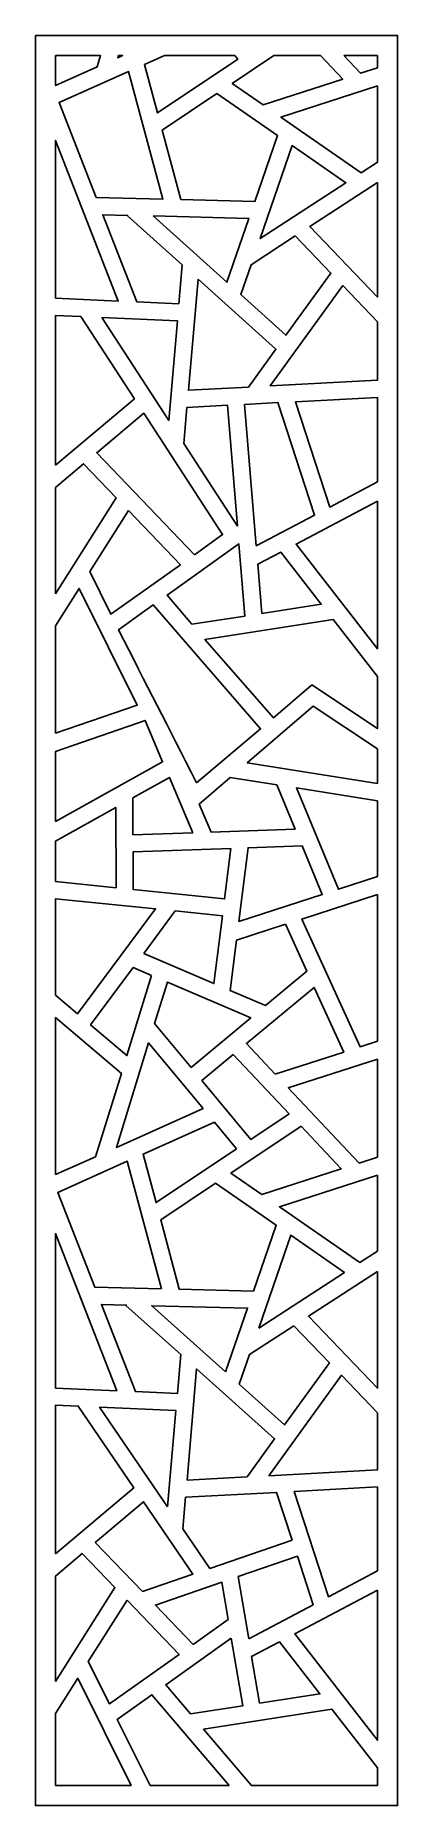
# Model space of a CAD drawing. Header units: centimetres. Extents: x -3 to 3.5, y -16.1 to 15.7.
import ezdxf

# ---------------------------------------------------------------- set-up
doc = ezdxf.new("R2010")
doc.units = ezdxf.units.CM
doc.header["$MEASUREMENT"] = 0
doc.layers.add('layer 1', color=7, linetype='Continuous')

msp = doc.modelspace()

# ---------------------------------------------------------------- linework, layer by layer
at = {"layer": 'layer 1', "color": 242}
for points, knots in [([(-3.0063, 15.71642), (-3.0063, 15.71642), (3.5021, 15.71642), (3.5021, 15.71642), (3.5021, 15.71642), (3.5021, 15.71642), (3.5021, -16.10244), (3.5021, -16.10244), (3.5021, -16.10244), (3.5021, -16.10244), (-3.0063, -16.10244), (-3.0063, -16.10244), (-3.0063, -16.10244), (-3.0063, -16.10244), (-3.0063, 15.71642), (-3.0063, 15.71642)], [0, 0, 0, 0, 0.2, 0.2, 0.2, 0.2, 0.4, 0.4, 0.4, 0.4, 0.6, 0.6, 0.6, 0.6, 1, 1, 1, 1]), ([(-2.64472, 15.35484), (-2.64472, 15.35484), (-1.8355, 15.35484), (-1.8355, 15.35484), (-1.8355, 15.35484), (-1.8355, 15.35484), (-1.89914, 15.14876), (-1.89914, 15.14876), (-1.89914, 15.14876), (-1.89914, 15.14876), (-2.64472, 14.81516), (-2.64472, 14.81516), (-2.64472, 14.81516), (-2.64472, 14.81516), (-2.64472, 15.35484), (-2.64472, 15.35484)], [0, 0, 0, 0, 0.2, 0.2, 0.2, 0.2, 0.4, 0.4, 0.4, 0.4, 0.6, 0.6, 0.6, 0.6, 1, 1, 1, 1]), ([(-1.51464, 15.35484), (-1.51464, 15.35484), (-1.43857, 15.35484), (-1.43857, 15.35484), (-1.43857, 15.35484), (-1.43857, 15.35484), (-1.52683, 15.31535), (-1.52683, 15.31535), (-1.52683, 15.31535), (-1.52683, 15.31535), (-1.51464, 15.35484), (-1.51464, 15.35484)], [0, 0, 0, 0, 0.25, 0.25, 0.25, 0.25, 0.5, 0.5, 0.5, 0.5, 1, 1, 1, 1]), ([(-0.68789, 15.35484), (-0.68789, 15.35484), (0.57613, 15.35484), (0.57613, 15.35484), (0.57613, 15.35484), (0.57613, 15.35484), (0.63084, 15.28884), (0.63084, 15.28884), (0.63084, 15.28884), (0.63084, 15.28884), (-0.81412, 14.32323), (-0.81412, 14.32323), (-0.81412, 14.32323), (-0.81412, 14.32323), (-1.0477, 15.19385), (-1.0477, 15.19385), (-1.0477, 15.19385), (-1.0477, 15.19385), (-0.68789, 15.35484), (-0.68789, 15.35484)], [0, 0, 0, 0, 0.16666667, 0.16666667, 0.16666667, 0.16666667, 0.33333333, 0.33333333, 0.33333333, 0.33333333, 0.5, 0.5, 0.5, 0.5, 0.66666667, 0.66666667, 0.66666667, 0.66666667, 1, 1, 1, 1]), ([(1.28101, 15.35484), (1.28101, 15.35484), (2.11417, 15.35484), (2.11417, 15.35484), (2.11417, 15.35484), (2.11417, 15.35484), (2.51539, 14.9305), (2.51539, 14.9305), (2.51539, 14.9305), (2.51539, 14.9305), (1.08705, 14.46831), (1.08705, 14.46831), (1.08705, 14.46831), (1.08705, 14.46831), (0.53061, 14.85337), (0.53061, 14.85337), (0.53061, 14.85337), (0.53061, 14.85337), (1.28101, 15.35484), (1.28101, 15.35484)], [0, 0, 0, 0, 0.16666667, 0.16666667, 0.16666667, 0.16666667, 0.33333333, 0.33333333, 0.33333333, 0.33333333, 0.5, 0.5, 0.5, 0.5, 0.66666667, 0.66666667, 0.66666667, 0.66666667, 1, 1, 1, 1]), ([(2.5359, 15.35484), (2.5359, 15.35484), (3.14052, 15.35484), (3.14052, 15.35484), (3.14052, 15.35484), (3.14052, 15.35484), (3.14052, 15.13277), (3.14052, 15.13277), (3.14052, 15.13277), (3.14052, 15.13277), (2.83832, 15.03499), (2.83832, 15.03499), (2.83832, 15.03499), (2.83832, 15.03499), (2.5359, 15.35484), (2.5359, 15.35484)], [0, 0, 0, 0, 0.2, 0.2, 0.2, 0.2, 0.4, 0.4, 0.4, 0.4, 0.6, 0.6, 0.6, 0.6, 1, 1, 1, 1]), ([(-1.91574, 12.80214), (-1.91574, 12.80214), (-0.71519, 12.77264), (-0.71519, 12.77264), (-0.71519, 12.77264), (-0.71519, 12.77264), (-1.33081, 15.06718), (-1.33081, 15.06718), (-1.33081, 15.06718), (-1.33081, 15.06718), (-2.58065, 14.50796), (-2.58065, 14.50796), (-2.58065, 14.50796), (-2.58065, 14.50796), (-1.91574, 12.80214), (-1.91574, 12.80214)], [0, 0, 0, 0, 0.2, 0.2, 0.2, 0.2, 0.4, 0.4, 0.4, 0.4, 0.6, 0.6, 0.6, 0.6, 1, 1, 1, 1]), ([(-0.396, 12.7648), (-0.396, 12.7648), (0.93687, 12.73205), (0.93687, 12.73205), (0.93687, 12.73205), (0.93687, 12.73205), (1.34577, 13.91647), (1.34577, 13.91647), (1.34577, 13.91647), (1.34577, 13.91647), (0.25655, 14.67023), (0.25655, 14.67023), (0.25655, 14.67023), (0.25655, 14.67023), (-0.73028, 14.01077), (-0.73028, 14.01077), (-0.73028, 14.01077), (-0.73028, 14.01077), (-0.396, 12.7648), (-0.396, 12.7648)], [0, 0, 0, 0, 0.16666667, 0.16666667, 0.16666667, 0.16666667, 0.33333333, 0.33333333, 0.33333333, 0.33333333, 0.5, 0.5, 0.5, 0.5, 0.66666667, 0.66666667, 0.66666667, 0.66666667, 1, 1, 1, 1]), ([(3.14052, 14.81042), (3.14052, 14.81042), (3.14052, 13.43703), (3.14052, 13.43703), (3.14052, 13.43703), (3.14052, 13.43703), (2.85011, 13.24825), (2.85011, 13.24825), (2.85011, 13.24825), (2.85011, 13.24825), (1.40445, 14.24867), (1.40445, 14.24867), (1.40445, 14.24867), (1.40445, 14.24867), (3.14052, 14.81042), (3.14052, 14.81042)], [0, 0, 0, 0, 0.2, 0.2, 0.2, 0.2, 0.4, 0.4, 0.4, 0.4, 0.6, 0.6, 0.6, 0.6, 1, 1, 1, 1]), ([(-2.64472, 10.99131), (-2.64472, 10.99131), (-2.64472, 13.82893), (-2.64472, 13.82893), (-2.64472, 13.82893), (-2.64472, 13.82893), (-1.51894, 10.94077), (-1.51894, 10.94077), (-1.51894, 10.94077), (-1.51894, 10.94077), (-2.64472, 10.99131), (-2.64472, 10.99131)], [0, 0, 0, 0, 0.25, 0.25, 0.25, 0.25, 0.5, 0.5, 0.5, 0.5, 1, 1, 1, 1]), ([(1.60728, 13.73551), (1.60728, 13.73551), (1.03076, 12.06558), (1.03076, 12.06558), (1.03076, 12.06558), (1.03076, 12.06558), (2.57233, 13.06768), (2.57233, 13.06768), (2.57233, 13.06768), (2.57233, 13.06768), (1.60728, 13.73551), (1.60728, 13.73551)], [0, 0, 0, 0, 0.25, 0.25, 0.25, 0.25, 0.5, 0.5, 0.5, 0.5, 1, 1, 1, 1]), ([(3.14052, 13.07178), (3.14052, 13.07178), (3.14052, 11.0133), (3.14052, 11.0133), (3.14052, 11.0133), (3.14052, 11.0133), (1.92413, 12.28106), (1.92413, 12.28106), (1.92413, 12.28106), (1.92413, 12.28106), (3.14052, 13.07178), (3.14052, 13.07178)], [0, 0, 0, 0, 0.25, 0.25, 0.25, 0.25, 0.5, 0.5, 0.5, 0.5, 1, 1, 1, 1]), ([(-1.18433, 10.92575), (-1.18433, 10.92575), (-0.42945, 10.89186), (-0.42945, 10.89186), (-0.42945, 10.89186), (-0.42945, 10.89186), (-0.36911, 11.59044), (-0.36911, 11.59044), (-0.36911, 11.59044), (-0.36911, 11.59044), (-1.35412, 12.47529), (-1.35412, 12.47529), (-1.35412, 12.47529), (-1.35412, 12.47529), (-1.34804, 12.48158), (-1.34804, 12.48158), (-1.34804, 12.48158), (-1.34804, 12.48158), (-1.79506, 12.49256), (-1.79506, 12.49256), (-1.79506, 12.49256), (-1.79506, 12.49256), (-1.18433, 10.92575), (-1.18433, 10.92575)], [0, 0, 0, 0, 0.14285714, 0.14285714, 0.14285714, 0.14285714, 0.28571429, 0.28571429, 0.28571429, 0.28571429, 0.42857143, 0.42857143, 0.42857143, 0.42857143, 0.57142857, 0.57142857, 0.57142857, 0.57142857, 0.71428571, 0.71428571, 0.71428571, 0.71428571, 1, 1, 1, 1]), ([(-0.88996, 12.47032), (-0.88996, 12.47032), (0.43545, 11.27967), (0.43545, 11.27967), (0.43545, 11.27967), (0.43545, 11.27967), (0.8319, 12.42801), (0.8319, 12.42801), (0.8319, 12.42801), (0.8319, 12.42801), (-0.88996, 12.47032), (-0.88996, 12.47032)], [0, 0, 0, 0, 0.25, 0.25, 0.25, 0.25, 0.5, 0.5, 0.5, 0.5, 1, 1, 1, 1]), ([(1.66267, 12.1111), (1.66267, 12.1111), (0.86817, 11.59463), (0.86817, 11.59463), (0.86817, 11.59463), (0.86817, 11.59463), (0.68274, 11.05752), (0.68274, 11.05752), (0.68274, 11.05752), (0.68274, 11.05752), (1.49561, 10.3273), (1.49561, 10.3273), (1.49561, 10.3273), (1.49561, 10.3273), (2.30286, 11.44386), (2.30286, 11.44386), (2.30286, 11.44386), (2.30286, 11.44386), (1.66267, 12.1111), (1.66267, 12.1111)], [0, 0, 0, 0, 0.16666667, 0.16666667, 0.16666667, 0.16666667, 0.33333333, 0.33333333, 0.33333333, 0.33333333, 0.5, 0.5, 0.5, 0.5, 0.66666667, 0.66666667, 0.66666667, 0.66666667, 1, 1, 1, 1]), ([(-0.08388, 11.33421), (-0.08388, 11.33421), (-0.2564, 9.33694), (-0.2564, 9.33694), (-0.2564, 9.33694), (-0.2564, 9.33694), (0.82095, 9.39413), (0.82095, 9.39413), (0.82095, 9.39413), (0.82095, 9.39413), (1.31503, 10.07753), (1.31503, 10.07753), (1.31503, 10.07753), (1.31503, 10.07753), (-0.08388, 11.33421), (-0.08388, 11.33421)], [0, 0, 0, 0, 0.2, 0.2, 0.2, 0.2, 0.4, 0.4, 0.4, 0.4, 0.6, 0.6, 0.6, 0.6, 1, 1, 1, 1]), ([(3.14052, 10.57083), (3.14052, 10.57083), (3.14052, 9.51725), (3.14052, 9.51725), (3.14052, 9.51725), (3.14052, 9.51725), (1.21384, 9.41498), (1.21384, 9.41498), (1.21384, 9.41498), (1.21384, 9.41498), (2.51833, 11.2193), (2.51833, 11.2193), (2.51833, 11.2193), (2.51833, 11.2193), (3.14052, 10.57083), (3.14052, 10.57083)], [0, 0, 0, 0, 0.2, 0.2, 0.2, 0.2, 0.4, 0.4, 0.4, 0.4, 0.6, 0.6, 0.6, 0.6, 1, 1, 1, 1]), ([(-2.64472, 7.99037), (-2.64472, 7.99037), (-2.64472, 10.68473), (-2.64472, 10.68473), (-2.64472, 10.68473), (-2.64472, 10.68473), (-2.19029, 10.66433), (-2.19029, 10.66433), (-2.19029, 10.66433), (-2.19029, 10.66433), (-1.22801, 9.1842), (-1.22801, 9.1842), (-1.22801, 9.1842), (-1.22801, 9.1842), (-2.64472, 7.99037), (-2.64472, 7.99037)], [0, 0, 0, 0, 0.2, 0.2, 0.2, 0.2, 0.4, 0.4, 0.4, 0.4, 0.6, 0.6, 0.6, 0.6, 1, 1, 1, 1]), ([(-1.81362, 10.64743), (-1.81362, 10.64743), (-0.61042, 8.79673), (-0.61042, 8.79673), (-0.61042, 8.79673), (-0.61042, 8.79673), (-0.45583, 10.58648), (-0.45583, 10.58648), (-0.45583, 10.58648), (-0.45583, 10.58648), (-1.81362, 10.64743), (-1.81362, 10.64743)], [0, 0, 0, 0, 0.25, 0.25, 0.25, 0.25, 0.5, 0.5, 0.5, 0.5, 1, 1, 1, 1]), ([(-0.14787, 6.38238), (-0.14787, 6.38238), (0.35863, 6.74372), (0.35863, 6.74372), (0.35863, 6.74372), (0.35863, 6.74372), (-1.05979, 8.92546), (-1.05979, 8.92546), (-1.05979, 8.92546), (-1.05979, 8.92546), (-1.90474, 8.21344), (-1.90474, 8.21344), (-1.90474, 8.21344), (-1.90474, 8.21344), (-0.14787, 6.38238), (-0.14787, 6.38238)], [0, 0, 0, 0, 0.2, 0.2, 0.2, 0.2, 0.4, 0.4, 0.4, 0.4, 0.6, 0.6, 0.6, 0.6, 1, 1, 1, 1]), ([(0.62601, 6.89491), (0.62601, 6.89491), (0.44734, 9.06736), (0.44734, 9.06736), (0.44734, 9.06736), (0.44734, 9.06736), (-0.28303, 9.02859), (-0.28303, 9.02859), (-0.28303, 9.02859), (-0.28303, 9.02859), (-0.33911, 8.37941), (-0.33911, 8.37941), (-0.33911, 8.37941), (-0.33911, 8.37941), (0.62601, 6.89491), (0.62601, 6.89491)], [0, 0, 0, 0, 0.2, 0.2, 0.2, 0.2, 0.4, 0.4, 0.4, 0.4, 0.6, 0.6, 0.6, 0.6, 1, 1, 1, 1]), ([(0.75359, 9.08361), (0.75359, 9.08361), (0.96262, 6.54205), (0.96262, 6.54205), (0.96262, 6.54205), (0.96262, 6.54205), (2.00989, 7.09365), (2.00989, 7.09365), (2.00989, 7.09365), (2.00989, 7.09365), (1.35197, 9.11538), (1.35197, 9.11538), (1.35197, 9.11538), (1.35197, 9.11538), (0.75359, 9.08361), (0.75359, 9.08361)], [0, 0, 0, 0, 0.2, 0.2, 0.2, 0.2, 0.4, 0.4, 0.4, 0.4, 0.6, 0.6, 0.6, 0.6, 1, 1, 1, 1]), ([(3.14052, 9.21032), (3.14052, 9.21032), (3.14052, 7.68914), (3.14052, 7.68914), (3.14052, 7.68914), (3.14052, 7.68914), (2.28474, 7.23841), (2.28474, 7.23841), (2.28474, 7.23841), (2.28474, 7.23841), (1.66846, 9.13218), (1.66846, 9.13218), (1.66846, 9.13218), (1.66846, 9.13218), (3.14052, 9.21032), (3.14052, 9.21032)], [0, 0, 0, 0, 0.2, 0.2, 0.2, 0.2, 0.4, 0.4, 0.4, 0.4, 0.6, 0.6, 0.6, 0.6, 1, 1, 1, 1]), ([(-2.64472, 5.67595), (-2.64472, 5.67595), (-2.64472, 7.58987), (-2.64472, 7.58987), (-2.64472, 7.58987), (-2.64472, 7.58987), (-2.13948, 8.01563), (-2.13948, 8.01563), (-2.13948, 8.01563), (-2.13948, 8.01563), (-1.55288, 7.40426), (-1.55288, 7.40426), (-1.55288, 7.40426), (-1.55288, 7.40426), (-2.64472, 5.67595), (-2.64472, 5.67595)], [0, 0, 0, 0, 0.2, 0.2, 0.2, 0.2, 0.4, 0.4, 0.4, 0.4, 0.6, 0.6, 0.6, 0.6, 1, 1, 1, 1]), ([(3.14052, 7.34308), (3.14052, 7.34308), (3.14052, 4.69262), (3.14052, 4.69262), (3.14052, 4.69262), (3.14052, 4.69262), (1.67815, 6.57286), (1.67815, 6.57286), (1.67815, 6.57286), (1.67815, 6.57286), (3.14052, 7.34308), (3.14052, 7.34308)], [0, 0, 0, 0, 0.25, 0.25, 0.25, 0.25, 0.5, 0.5, 0.5, 0.5, 1, 1, 1, 1]), ([(-1.3346, 7.17676), (-1.3346, 7.17676), (-2.03061, 6.07758), (-2.03061, 6.07758), (-2.03061, 6.07758), (-2.03061, 6.07758), (-1.64855, 5.3118), (-1.64855, 5.3118), (-1.64855, 5.3118), (-1.64855, 5.3118), (-0.3999, 6.20258), (-0.3999, 6.20258), (-0.3999, 6.20258), (-0.3999, 6.20258), (-1.3346, 7.17676), (-1.3346, 7.17676)], [0, 0, 0, 0, 0.2, 0.2, 0.2, 0.2, 0.4, 0.4, 0.4, 0.4, 0.6, 0.6, 0.6, 0.6, 1, 1, 1, 1]), ([(0.75888, 5.27942), (0.75888, 5.27942), (0.65215, 6.57716), (0.65215, 6.57716), (0.65215, 6.57716), (0.65215, 6.57716), (-0.63877, 5.65624), (-0.63877, 5.65624), (-0.63877, 5.65624), (-0.63877, 5.65624), (-0.19307, 5.13188), (-0.19307, 5.13188), (-0.19307, 5.13188), (-0.19307, 5.13188), (0.75888, 5.27942), (0.75888, 5.27942)], [0, 0, 0, 0, 0.2, 0.2, 0.2, 0.2, 0.4, 0.4, 0.4, 0.4, 0.6, 0.6, 0.6, 0.6, 1, 1, 1, 1]), ([(0.9899, 6.21036), (0.9899, 6.21036), (1.0626, 5.32649), (1.0626, 5.32649), (1.0626, 5.32649), (1.0626, 5.32649), (2.1308, 5.49204), (2.1308, 5.49204), (2.1308, 5.49204), (2.1308, 5.49204), (1.40293, 6.4279), (1.40293, 6.4279), (1.40293, 6.4279), (1.40293, 6.4279), (0.9899, 6.21036), (0.9899, 6.21036)], [0, 0, 0, 0, 0.2, 0.2, 0.2, 0.2, 0.4, 0.4, 0.4, 0.4, 0.6, 0.6, 0.6, 0.6, 1, 1, 1, 1]), ([(-2.64472, 3.1718), (-2.64472, 3.1718), (-2.64472, 5.1033), (-2.64472, 5.1033), (-2.64472, 5.1033), (-2.64472, 5.1033), (-2.22209, 5.77519), (-2.22209, 5.77519), (-2.22209, 5.77519), (-2.22209, 5.77519), (-1.17676, 3.67997), (-1.17676, 3.67997), (-1.17676, 3.67997), (-1.17676, 3.67997), (-2.64472, 3.1718), (-2.64472, 3.1718)], [0, 0, 0, 0, 0.2, 0.2, 0.2, 0.2, 0.4, 0.4, 0.4, 0.4, 0.6, 0.6, 0.6, 0.6, 1, 1, 1, 1]), ([(-0.11303, 2.28023), (-0.11303, 2.28023), (1.04078, 3.25095), (1.04078, 3.25095), (1.04078, 3.25095), (1.04078, 3.25095), (-0.88828, 5.47824), (-0.88828, 5.47824), (-0.88828, 5.47824), (-0.88828, 5.47824), (-1.51023, 5.03455), (-1.51023, 5.03455), (-1.51023, 5.03455), (-1.00679, 4.02548), (-0.6333, 3.32797), (-0.11303, 2.28023)], [0, 0, 0, 0, 0.2, 0.2, 0.2, 0.2, 0.4, 0.4, 0.4, 0.4, 0.6, 0.6, 0.6, 0.6, 1, 1, 1, 1]), ([(3.14052, 4.19378), (3.14052, 4.19378), (3.14052, 3.25791), (3.14052, 3.25791), (3.14052, 3.25791), (3.14052, 3.25791), (1.96198, 4.04469), (1.96198, 4.04469), (1.96198, 4.04469), (1.96198, 4.04469), (1.95402, 4.03404), (1.95402, 4.03404), (1.95402, 4.03404), (1.95402, 4.03404), (1.95363, 4.03449), (1.95363, 4.03449), (1.95363, 4.03449), (1.95363, 4.03449), (1.27241, 3.44977), (1.27241, 3.44977), (1.27241, 3.44977), (1.27241, 3.44977), (0.0397, 4.85804), (0.0397, 4.85804), (0.0397, 4.85804), (0.0397, 4.85804), (2.34591, 5.21546), (2.34591, 5.21546), (2.34591, 5.21546), (2.34591, 5.21546), (3.14052, 4.19378), (3.14052, 4.19378)], [0, 0, 0, 0, 0.11111111, 0.11111111, 0.11111111, 0.11111111, 0.22222222, 0.22222222, 0.22222222, 0.22222222, 0.33333333, 0.33333333, 0.33333333, 0.33333333, 0.44444444, 0.44444444, 0.44444444, 0.44444444, 0.55555556, 0.55555556, 0.55555556, 0.55555556, 0.66666667, 0.66666667, 0.66666667, 0.66666667, 0.77777778, 0.77777778, 0.77777778, 0.77777778, 1, 1, 1, 1]), ([(3.14052, 2.88969), (3.14052, 2.88969), (3.14052, 2.26791), (3.14052, 2.26791), (3.14052, 2.26791), (3.14052, 2.26791), (0.80017, 2.64025), (0.80017, 2.64025), (0.80017, 2.64025), (0.80017, 2.64025), (1.98753, 3.65941), (1.98753, 3.65941), (1.98753, 3.65941), (1.98753, 3.65941), (3.14052, 2.88969), (3.14052, 2.88969)], [0, 0, 0, 0, 0.2, 0.2, 0.2, 0.2, 0.4, 0.4, 0.4, 0.4, 0.6, 0.6, 0.6, 0.6, 1, 1, 1, 1]), ([(-2.64472, 1.58496), (-2.64472, 1.58496), (-2.64472, 2.84771), (-2.64472, 2.84771), (-2.64472, 2.84771), (-2.64472, 2.84771), (-1.03648, 3.40444), (-1.03648, 3.40444), (-1.03648, 3.40444), (-1.03648, 3.40444), (-0.72041, 2.66167), (-0.72041, 2.66167), (-0.72041, 2.66167), (-0.72041, 2.66167), (-2.64472, 1.58496), (-2.64472, 1.58496)], [0, 0, 0, 0, 0.2, 0.2, 0.2, 0.2, 0.4, 0.4, 0.4, 0.4, 0.6, 0.6, 0.6, 0.6, 1, 1, 1, 1]), ([(-0.17734, 1.38544), (-0.17734, 1.38544), (-0.59965, 2.37789), (-0.59965, 2.37789), (-0.59965, 2.37789), (-0.59965, 2.37789), (-1.25618, 2.01054), (-1.25618, 2.01054), (-1.25618, 2.01054), (-1.25618, 2.01054), (-1.25346, 1.34788), (-1.25346, 1.34788), (-1.25346, 1.34788), (-1.25346, 1.34788), (-0.17734, 1.38544), (-0.17734, 1.38544)], [0, 0, 0, 0, 0.2, 0.2, 0.2, 0.2, 0.4, 0.4, 0.4, 0.4, 0.6, 0.6, 0.6, 0.6, 1, 1, 1, 1]), ([(1.32931, 2.24552), (1.32931, 2.24552), (0.49496, 2.37827), (0.49496, 2.37827), (0.49496, 2.37827), (0.49496, 2.37827), (-0.06281, 1.89952), (-0.06281, 1.89952), (-0.06281, 1.89952), (-0.06281, 1.89952), (0.15106, 1.39691), (0.15106, 1.39691), (0.15106, 1.39691), (0.15106, 1.39691), (1.66018, 1.44958), (1.66018, 1.44958), (1.66018, 1.44958), (1.66018, 1.44958), (1.32931, 2.24552), (1.32931, 2.24552)], [0, 0, 0, 0, 0.16666667, 0.16666667, 0.16666667, 0.16666667, 0.33333333, 0.33333333, 0.33333333, 0.33333333, 0.5, 0.5, 0.5, 0.5, 0.66666667, 0.66666667, 0.66666667, 0.66666667, 1, 1, 1, 1]), ([(3.14052, 1.95736), (3.14052, 1.95736), (3.14052, 0.59609), (3.14052, 0.59609), (3.14052, 0.59609), (3.14052, 0.59609), (2.44119, 0.36979), (2.44119, 0.36979), (2.44119, 0.36979), (2.44119, 0.36979), (1.68496, 2.18894), (1.68496, 2.18894), (1.68496, 2.18894), (1.68496, 2.18894), (3.14052, 1.95736), (3.14052, 1.95736)], [0, 0, 0, 0, 0.2, 0.2, 0.2, 0.2, 0.4, 0.4, 0.4, 0.4, 0.6, 0.6, 0.6, 0.6, 1, 1, 1, 1]), ([(-2.64472, 0.50655), (-2.64472, 0.50655), (-2.64472, 1.23362), (-2.64472, 1.23362), (-2.64472, 1.23362), (-2.64472, 1.23362), (-1.56193, 1.83947), (-1.56193, 1.83947), (-1.56193, 1.83947), (-1.56193, 1.83947), (-1.556, 0.39509), (-1.556, 0.39509), (-1.556, 0.39509), (-1.556, 0.39509), (-2.64472, 0.50655), (-2.64472, 0.50655)], [0, 0, 0, 0, 0.2, 0.2, 0.2, 0.2, 0.4, 0.4, 0.4, 0.4, 0.6, 0.6, 0.6, 0.6, 1, 1, 1, 1]), ([(0.50535, 1.10248), (0.50535, 1.10248), (-1.2522, 1.04112), (-1.2522, 1.04112), (-1.2522, 1.04112), (-1.2522, 1.04112), (-1.24941, 0.3637), (-1.24941, 0.3637), (-1.24941, 0.3637), (-1.24941, 0.3637), (0.39243, 0.1956), (0.39243, 0.1956), (0.39243, 0.1956), (0.39243, 0.1956), (0.50535, 1.10248), (0.50535, 1.10248)], [0, 0, 0, 0, 0.2, 0.2, 0.2, 0.2, 0.4, 0.4, 0.4, 0.4, 0.6, 0.6, 0.6, 0.6, 1, 1, 1, 1]), ([(1.78589, 1.14718), (1.78589, 1.14718), (0.81565, 1.11331), (0.81565, 1.11331), (0.81565, 1.11331), (0.81565, 1.11331), (0.65094, -0.20949), (0.65094, -0.20949), (0.65094, -0.20949), (0.65094, -0.20949), (2.14843, 0.27506), (2.14843, 0.27506), (2.14843, 0.27506), (2.14843, 0.27506), (1.78589, 1.14718), (1.78589, 1.14718)], [0, 0, 0, 0, 0.2, 0.2, 0.2, 0.2, 0.4, 0.4, 0.4, 0.4, 0.6, 0.6, 0.6, 0.6, 1, 1, 1, 1]), ([(-2.64472, -1.53609), (-2.64472, -1.53609), (-2.64472, 0.19837), (-2.64472, 0.19837), (-2.64472, 0.19837), (-2.64472, 0.19837), (-0.84787, 0.01441), (-0.84787, 0.01441), (-0.84787, 0.01441), (-0.84787, 0.01441), (-2.25063, -1.86986), (-2.25063, -1.86986), (-2.25063, -1.86986), (-2.25063, -1.86986), (-2.64472, -1.53609), (-2.64472, -1.53609)], [0, 0, 0, 0, 0.2, 0.2, 0.2, 0.2, 0.4, 0.4, 0.4, 0.4, 0.6, 0.6, 0.6, 0.6, 1, 1, 1, 1]), ([(3.14052, 0.27374), (3.14052, 0.27374), (3.14052, -2.3605), (3.14052, -2.3605), (3.14052, -2.3605), (3.14052, -2.3605), (2.82679, -2.46202), (2.82679, -2.46202), (2.82679, -2.46202), (2.82679, -2.46202), (1.7788, -0.16689), (1.7788, -0.16689), (1.7788, -0.16689), (1.7788, -0.16689), (3.14052, 0.27374), (3.14052, 0.27374)], [0, 0, 0, 0, 0.2, 0.2, 0.2, 0.2, 0.4, 0.4, 0.4, 0.4, 0.6, 0.6, 0.6, 0.6, 1, 1, 1, 1]), ([(-1.06058, -0.78486), (-1.06058, -0.78486), (0.20293, -1.32625), (0.20293, -1.32625), (0.20293, -1.32625), (0.20293, -1.32625), (0.35454, -0.1087), (0.35454, -0.1087), (0.35454, -0.1087), (0.35454, -0.1087), (-0.49264, -0.02196), (-0.49264, -0.02196), (-0.49264, -0.02196), (-0.49264, -0.02196), (-1.06058, -0.78486), (-1.06058, -0.78486)], [0, 0, 0, 0, 0.2, 0.2, 0.2, 0.2, 0.4, 0.4, 0.4, 0.4, 0.6, 0.6, 0.6, 0.6, 1, 1, 1, 1]), ([(1.48526, -0.26188), (1.48526, -0.26188), (0.60912, -0.54538), (0.60912, -0.54538), (0.60912, -0.54538), (0.60912, -0.54538), (0.49624, -1.45193), (0.49624, -1.45193), (0.49624, -1.45193), (0.49624, -1.45193), (1.12869, -1.72292), (1.12869, -1.72292), (1.12869, -1.72292), (1.12869, -1.72292), (1.87102, -1.1067), (1.87102, -1.1067), (1.87102, -1.1067), (1.87102, -1.1067), (1.48526, -0.26188), (1.48526, -0.26188)], [0, 0, 0, 0, 0.16666667, 0.16666667, 0.16666667, 0.16666667, 0.33333333, 0.33333333, 0.33333333, 0.33333333, 0.5, 0.5, 0.5, 0.5, 0.66666667, 0.66666667, 0.66666667, 0.66666667, 1, 1, 1, 1]), ([(-0.91763, -1.1796), (-0.91763, -1.1796), (-1.24881, -1.0377), (-1.24881, -1.0377), (-1.24881, -1.0377), (-1.24881, -1.0377), (-2.01616, -2.06844), (-2.01616, -2.06844), (-2.01616, -2.06844), (-2.01616, -2.06844), (-1.36295, -2.62167), (-1.36295, -2.62167), (-1.36295, -2.62167), (-1.36295, -2.62167), (-0.91763, -1.1796), (-0.91763, -1.1796)], [0, 0, 0, 0, 0.2, 0.2, 0.2, 0.2, 0.4, 0.4, 0.4, 0.4, 0.6, 0.6, 0.6, 0.6, 1, 1, 1, 1]), ([(-0.20974, -2.83397), (-0.20974, -2.83397), (0.86371, -1.94287), (0.86371, -1.94287), (0.86371, -1.94287), (0.86371, -1.94287), (-0.63426, -1.30102), (-0.63426, -1.30102), (-0.63426, -1.30102), (-0.63426, -1.30102), (-0.86394, -2.0448), (-0.86394, -2.0448), (-0.86394, -2.0448), (-0.86394, -2.0448), (-0.20974, -2.83397), (-0.20974, -2.83397)], [0, 0, 0, 0, 0.2, 0.2, 0.2, 0.2, 0.4, 0.4, 0.4, 0.4, 0.6, 0.6, 0.6, 0.6, 1, 1, 1, 1]), ([(1.3033, -2.95499), (1.3033, -2.95499), (2.53325, -2.557), (2.53325, -2.557), (2.53325, -2.557), (2.53325, -2.557), (2.00289, -1.39551), (2.00289, -1.39551), (2.00289, -1.39551), (2.00289, -1.39551), (0.78483, -2.40664), (0.78483, -2.40664), (0.78483, -2.40664), (0.78483, -2.40664), (1.3033, -2.95499), (1.3033, -2.95499)], [0, 0, 0, 0, 0.2, 0.2, 0.2, 0.2, 0.4, 0.4, 0.4, 0.4, 0.6, 0.6, 0.6, 0.6, 1, 1, 1, 1]), ([(-2.64472, -4.76093), (-2.64472, -4.76093), (-2.64472, -1.938), (-2.64472, -1.938), (-2.64472, -1.938), (-2.64472, -1.938), (-1.46133, -2.94025), (-1.46133, -2.94025), (-1.46133, -2.94025), (-1.46133, -2.94025), (-1.92397, -4.43844), (-1.92397, -4.43844), (-1.92397, -4.43844), (-1.92397, -4.43844), (-2.64472, -4.76093), (-2.64472, -4.76093)], [0, 0, 0, 0, 0.2, 0.2, 0.2, 0.2, 0.4, 0.4, 0.4, 0.4, 0.6, 0.6, 0.6, 0.6, 1, 1, 1, 1]), ([(0.00621, -3.57481), (0.00621, -3.57481), (-0.97202, -2.39477), (-0.97202, -2.39477), (-0.97202, -2.39477), (-0.97202, -2.39477), (-1.55166, -4.27185), (-1.55166, -4.27185), (-1.55166, -4.27185), (-1.55166, -4.27185), (0.00621, -3.57481), (0.00621, -3.57481)], [0, 0, 0, 0, 0.25, 0.25, 0.25, 0.25, 0.5, 0.5, 0.5, 0.5, 1, 1, 1, 1]), ([(0.54855, -2.60278), (0.54855, -2.60278), (-0.01416, -3.0699), (-0.01416, -3.0699), (-0.01416, -3.0699), (-0.01416, -3.0699), (0.86225, -4.12712), (0.86225, -4.12712), (0.86225, -4.12712), (0.86225, -4.12712), (1.55324, -3.66536), (1.55324, -3.66536), (1.55324, -3.66536), (1.55324, -3.66536), (0.54855, -2.60278), (0.54855, -2.60278)], [0, 0, 0, 0, 0.2, 0.2, 0.2, 0.2, 0.4, 0.4, 0.4, 0.4, 0.6, 0.6, 0.6, 0.6, 1, 1, 1, 1]), ([(3.14052, -2.68285), (3.14052, -2.68285), (3.14052, -4.44639), (3.14052, -4.44639), (3.14052, -4.44639), (3.14052, -4.44639), (2.81349, -4.55221), (2.81349, -4.55221), (2.81349, -4.55221), (2.81349, -4.55221), (1.53668, -3.20182), (1.53668, -3.20182), (1.53668, -3.20182), (1.53668, -3.20182), (3.14052, -2.68285), (3.14052, -2.68285)], [0, 0, 0, 0, 0.2, 0.2, 0.2, 0.2, 0.4, 0.4, 0.4, 0.4, 0.6, 0.6, 0.6, 0.6, 1, 1, 1, 1]), ([(0.60601, -4.29836), (0.60601, -4.29836), (0.20931, -3.81982), (0.20931, -3.81982), (0.20931, -3.81982), (0.20931, -3.81982), (-1.07253, -4.39335), (-1.07253, -4.39335), (-1.07253, -4.39335), (-1.07253, -4.39335), (-0.83895, -5.26397), (-0.83895, -5.26397), (-0.83895, -5.26397), (-0.83895, -5.26397), (0.60601, -4.29836), (0.60601, -4.29836)], [0, 0, 0, 0, 0.2, 0.2, 0.2, 0.2, 0.4, 0.4, 0.4, 0.4, 0.6, 0.6, 0.6, 0.6, 1, 1, 1, 1]), ([(1.76674, -3.89117), (1.76674, -3.89117), (0.50578, -4.73383), (0.50578, -4.73383), (0.50578, -4.73383), (0.50578, -4.73383), (1.06222, -5.11889), (1.06222, -5.11889), (1.06222, -5.11889), (1.06222, -5.11889), (2.49056, -4.65671), (2.49056, -4.65671), (2.49056, -4.65671), (2.49056, -4.65671), (1.76674, -3.89117), (1.76674, -3.89117)], [0, 0, 0, 0, 0.2, 0.2, 0.2, 0.2, 0.4, 0.4, 0.4, 0.4, 0.6, 0.6, 0.6, 0.6, 1, 1, 1, 1]), ([(-0.74002, -6.81456), (-0.74002, -6.81456), (-1.35564, -4.52002), (-1.35564, -4.52002), (-1.35564, -4.52002), (-1.35564, -4.52002), (-2.60548, -5.07924), (-2.60548, -5.07924), (-2.60548, -5.07924), (-2.60548, -5.07924), (-1.94057, -6.78506), (-1.94057, -6.78506), (-1.94057, -6.78506), (-1.94057, -6.78506), (-0.74002, -6.81456), (-0.74002, -6.81456)], [0, 0, 0, 0, 0.2, 0.2, 0.2, 0.2, 0.4, 0.4, 0.4, 0.4, 0.6, 0.6, 0.6, 0.6, 1, 1, 1, 1]), ([(3.14052, -4.76874), (3.14052, -4.76874), (3.14052, -6.13403), (3.14052, -6.13403), (3.14052, -6.13403), (3.14052, -6.13403), (2.82528, -6.33895), (2.82528, -6.33895), (2.82528, -6.33895), (2.82528, -6.33895), (1.37962, -5.33853), (1.37962, -5.33853), (1.37962, -5.33853), (1.37962, -5.33853), (3.14052, -4.76874), (3.14052, -4.76874)], [0, 0, 0, 0, 0.2, 0.2, 0.2, 0.2, 0.4, 0.4, 0.4, 0.4, 0.6, 0.6, 0.6, 0.6, 1, 1, 1, 1]), ([(0.91204, -6.85515), (0.91204, -6.85515), (1.32094, -5.67073), (1.32094, -5.67073), (1.32094, -5.67073), (1.32094, -5.67073), (0.23172, -4.91697), (0.23172, -4.91697), (0.23172, -4.91697), (0.23172, -4.91697), (-0.75511, -5.57644), (-0.75511, -5.57644), (-0.75511, -5.57644), (-0.75511, -5.57644), (-0.42083, -6.8224), (-0.42083, -6.8224), (-0.42083, -6.8224), (-0.42083, -6.8224), (0.91204, -6.85515), (0.91204, -6.85515)], [0, 0, 0, 0, 0.16666667, 0.16666667, 0.16666667, 0.16666667, 0.33333333, 0.33333333, 0.33333333, 0.33333333, 0.5, 0.5, 0.5, 0.5, 0.66666667, 0.66666667, 0.66666667, 0.66666667, 1, 1, 1, 1]), ([(-2.64472, -8.597), (-2.64472, -8.597), (-2.64472, -5.82198), (-2.64472, -5.82198), (-2.64472, -5.82198), (-2.64472, -5.82198), (-1.54377, -8.64643), (-1.54377, -8.64643), (-1.54377, -8.64643), (-1.54377, -8.64643), (-2.64472, -8.597), (-2.64472, -8.597)], [0, 0, 0, 0, 0.25, 0.25, 0.25, 0.25, 0.5, 0.5, 0.5, 0.5, 1, 1, 1, 1]), ([(1.00593, -7.52162), (1.00593, -7.52162), (2.5475, -6.51952), (2.5475, -6.51952), (2.5475, -6.51952), (2.5475, -6.51952), (1.58244, -5.85169), (1.58244, -5.85169), (1.58244, -5.85169), (1.58244, -5.85169), (1.00593, -7.52162), (1.00593, -7.52162)], [0, 0, 0, 0, 0.25, 0.25, 0.25, 0.25, 0.5, 0.5, 0.5, 0.5, 1, 1, 1, 1]), ([(3.14052, -6.49928), (3.14052, -6.49928), (3.14052, -8.59978), (3.14052, -8.59978), (3.14052, -8.59978), (3.14052, -8.59978), (1.8993, -7.30614), (1.8993, -7.30614), (1.8993, -7.30614), (1.8993, -7.30614), (3.14052, -6.49928), (3.14052, -6.49928)], [0, 0, 0, 0, 0.25, 0.25, 0.25, 0.25, 0.5, 0.5, 0.5, 0.5, 1, 1, 1, 1]), ([(-0.45428, -8.69534), (-0.45428, -8.69534), (-0.39394, -7.99677), (-0.39394, -7.99677), (-0.39394, -7.99677), (-0.39394, -7.99677), (-1.37895, -7.11191), (-1.37895, -7.11191), (-1.37895, -7.11191), (-1.37895, -7.11191), (-1.37288, -7.10562), (-1.37288, -7.10562), (-1.37288, -7.10562), (-1.37288, -7.10562), (-1.81989, -7.09464), (-1.81989, -7.09464), (-1.81989, -7.09464), (-1.81989, -7.09464), (-1.20916, -8.66145), (-1.20916, -8.66145), (-1.20916, -8.66145), (-1.20916, -8.66145), (-0.45428, -8.69534), (-0.45428, -8.69534)], [0, 0, 0, 0, 0.14285714, 0.14285714, 0.14285714, 0.14285714, 0.28571429, 0.28571429, 0.28571429, 0.28571429, 0.42857143, 0.42857143, 0.42857143, 0.42857143, 0.57142857, 0.57142857, 0.57142857, 0.57142857, 0.71428571, 0.71428571, 0.71428571, 0.71428571, 1, 1, 1, 1]), ([(0.41062, -8.30753), (0.41062, -8.30753), (0.80707, -7.15919), (0.80707, -7.15919), (0.80707, -7.15919), (0.80707, -7.15919), (-0.91479, -7.11688), (-0.91479, -7.11688), (-0.91479, -7.11688), (-0.91479, -7.11688), (0.41062, -8.30753), (0.41062, -8.30753)], [0, 0, 0, 0, 0.25, 0.25, 0.25, 0.25, 0.5, 0.5, 0.5, 0.5, 1, 1, 1, 1]), ([(1.63784, -7.4761), (1.63784, -7.4761), (0.84334, -7.99257), (0.84334, -7.99257), (0.84334, -7.99257), (0.84334, -7.99257), (0.65791, -8.52968), (0.65791, -8.52968), (0.65791, -8.52968), (0.65791, -8.52968), (1.47078, -9.2599), (1.47078, -9.2599), (1.47078, -9.2599), (1.47078, -9.2599), (2.27803, -8.14334), (2.27803, -8.14334), (2.27803, -8.14334), (2.27803, -8.14334), (1.63784, -7.4761), (1.63784, -7.4761)], [0, 0, 0, 0, 0.16666667, 0.16666667, 0.16666667, 0.16666667, 0.33333333, 0.33333333, 0.33333333, 0.33333333, 0.5, 0.5, 0.5, 0.5, 0.66666667, 0.66666667, 0.66666667, 0.66666667, 1, 1, 1, 1]), ([(-0.28123, -10.25026), (-0.28123, -10.25026), (0.79612, -10.19307), (0.79612, -10.19307), (0.79612, -10.19307), (0.79612, -10.19307), (1.2902, -9.50967), (1.2902, -9.50967), (1.2902, -9.50967), (1.2902, -9.50967), (-0.10871, -8.25299), (-0.10871, -8.25299), (-0.10871, -8.25299), (-0.10871, -8.25299), (-0.28123, -10.25026), (-0.28123, -10.25026)], [0, 0, 0, 0, 0.2, 0.2, 0.2, 0.2, 0.4, 0.4, 0.4, 0.4, 0.6, 0.6, 0.6, 0.6, 1, 1, 1, 1]), ([(3.14052, -9.04225), (3.14052, -9.04225), (3.14052, -10.06863), (3.14052, -10.06863), (3.14052, -10.06863), (3.14052, -10.06863), (1.18901, -10.17222), (1.18901, -10.17222), (1.18901, -10.17222), (1.18901, -10.17222), (2.4935, -8.3679), (2.4935, -8.3679), (2.4935, -8.3679), (2.4935, -8.3679), (3.14052, -9.04225), (3.14052, -9.04225)], [0, 0, 0, 0, 0.2, 0.2, 0.2, 0.2, 0.4, 0.4, 0.4, 0.4, 0.6, 0.6, 0.6, 0.6, 1, 1, 1, 1]), ([(-2.64472, -11.5759), (-2.64472, -11.5759), (-2.64472, -8.90359), (-2.64472, -8.90359), (-2.64472, -8.90359), (-2.64472, -8.90359), (-2.23516, -8.92197), (-2.23516, -8.92197), (-2.23516, -8.92197), (-2.23516, -8.92197), (-1.2349, -10.38788), (-1.2349, -10.38788), (-1.2349, -10.38788), (-1.2349, -10.38788), (-2.64472, -11.5759), (-2.64472, -11.5759)], [0, 0, 0, 0, 0.2, 0.2, 0.2, 0.2, 0.4, 0.4, 0.4, 0.4, 0.6, 0.6, 0.6, 0.6, 1, 1, 1, 1]), ([(-0.6301, -10.73078), (-0.6301, -10.73078), (-0.48066, -9.00072), (-0.48066, -9.00072), (-0.48066, -9.00072), (-0.48066, -9.00072), (-1.85261, -8.93914), (-1.85261, -8.93914), (-1.85261, -8.93914), (-1.85261, -8.93914), (-0.6301, -10.73078), (-0.6301, -10.73078)], [0, 0, 0, 0, 0.25, 0.25, 0.25, 0.25, 0.5, 0.5, 0.5, 0.5, 1, 1, 1, 1]), ([(1.60597, -11.32866), (1.60597, -11.32866), (1.32714, -10.47182), (1.32714, -10.47182), (1.32714, -10.47182), (1.32714, -10.47182), (-0.30786, -10.55861), (-0.30786, -10.55861), (-0.30786, -10.55861), (-0.30786, -10.55861), (-0.35727, -11.13061), (-0.35727, -11.13061), (-0.35727, -11.13061), (-0.35727, -11.13061), (0.12582, -11.8386), (0.12582, -11.8386), (0.12582, -11.8386), (0.12582, -11.8386), (1.60597, -11.32866), (1.60597, -11.32866)], [0, 0, 0, 0, 0.16666667, 0.16666667, 0.16666667, 0.16666667, 0.33333333, 0.33333333, 0.33333333, 0.33333333, 0.5, 0.5, 0.5, 0.5, 0.66666667, 0.66666667, 0.66666667, 0.66666667, 1, 1, 1, 1]), ([(3.14052, -10.37557), (3.14052, -10.37557), (3.14052, -11.88498), (3.14052, -11.88498), (3.14052, -11.88498), (3.14052, -11.88498), (2.25991, -12.34879), (2.25991, -12.34879), (2.25991, -12.34879), (2.25991, -12.34879), (1.64363, -10.45502), (1.64363, -10.45502), (1.64363, -10.45502), (1.64363, -10.45502), (3.14052, -10.37557), (3.14052, -10.37557)], [0, 0, 0, 0, 0.2, 0.2, 0.2, 0.2, 0.4, 0.4, 0.4, 0.4, 0.6, 0.6, 0.6, 0.6, 1, 1, 1, 1]), ([(-1.08373, -12.25531), (-1.08373, -12.25531), (-0.17443, -11.94204), (-0.17443, -11.94204), (-0.17443, -11.94204), (-0.17443, -11.94204), (-1.06139, -10.64217), (-1.06139, -10.64217), (-1.06139, -10.64217), (-1.06139, -10.64217), (-1.92957, -11.37376), (-1.92957, -11.37376), (-1.92957, -11.37376), (-1.92957, -11.37376), (-1.08373, -12.25531), (-1.08373, -12.25531)], [0, 0, 0, 0, 0.2, 0.2, 0.2, 0.2, 0.4, 0.4, 0.4, 0.4, 0.6, 0.6, 0.6, 0.6, 1, 1, 1, 1]), ([(-2.64472, -13.87195), (-2.64472, -13.87195), (-2.64472, -11.9764), (-2.64472, -11.9764), (-2.64472, -11.9764), (-2.64472, -11.9764), (-2.16431, -11.57157), (-2.16431, -11.57157), (-2.16431, -11.57157), (-2.16431, -11.57157), (-1.57771, -12.18294), (-1.57771, -12.18294), (-1.57771, -12.18294), (-1.57771, -12.18294), (-2.64472, -13.87195), (-2.64472, -13.87195)], [0, 0, 0, 0, 0.2, 0.2, 0.2, 0.2, 0.4, 0.4, 0.4, 0.4, 0.6, 0.6, 0.6, 0.6, 1, 1, 1, 1]), ([(0.82649, -13.10377), (0.82649, -13.10377), (1.98506, -12.49355), (1.98506, -12.49355), (1.98506, -12.49355), (1.98506, -12.49355), (1.70077, -11.61995), (1.70077, -11.61995), (1.70077, -11.61995), (1.70077, -11.61995), (0.63905, -11.98573), (0.63905, -11.98573), (0.63905, -11.98573), (0.63905, -11.98573), (0.82649, -13.10377), (0.82649, -13.10377)], [0, 0, 0, 0, 0.2, 0.2, 0.2, 0.2, 0.4, 0.4, 0.4, 0.4, 0.6, 0.6, 0.6, 0.6, 1, 1, 1, 1]), ([(-0.1727, -13.20482), (-0.1727, -13.20482), (0.45752, -12.75523), (0.45752, -12.75523), (0.45752, -12.75523), (0.45752, -12.75523), (0.34547, -12.08687), (0.34547, -12.08687), (0.34547, -12.08687), (0.34547, -12.08687), (-0.85013, -12.49878), (-0.85013, -12.49878), (-0.85013, -12.49878), (-0.85013, -12.49878), (-0.1727, -13.20482), (-0.1727, -13.20482)], [0, 0, 0, 0, 0.2, 0.2, 0.2, 0.2, 0.4, 0.4, 0.4, 0.4, 0.6, 0.6, 0.6, 0.6, 1, 1, 1, 1]), ([(3.14052, -12.23105), (3.14052, -12.23105), (3.14052, -14.9265), (3.14052, -14.9265), (3.14052, -14.9265), (3.14052, -14.9265), (1.65332, -13.01435), (1.65332, -13.01435), (1.65332, -13.01435), (1.65332, -13.01435), (3.14052, -12.23105), (3.14052, -12.23105)], [0, 0, 0, 0, 0.25, 0.25, 0.25, 0.25, 0.5, 0.5, 0.5, 0.5, 1, 1, 1, 1]), ([(-1.35943, -12.41044), (-1.35943, -12.41044), (-2.05544, -13.50962), (-2.05544, -13.50962), (-2.05544, -13.50962), (-2.05544, -13.50962), (-1.67338, -14.2754), (-1.67338, -14.2754), (-1.67338, -14.2754), (-1.67338, -14.2754), (-0.42473, -13.38462), (-0.42473, -13.38462), (-0.42473, -13.38462), (-0.42473, -13.38462), (-1.35943, -12.41044), (-1.35943, -12.41044)], [0, 0, 0, 0, 0.2, 0.2, 0.2, 0.2, 0.4, 0.4, 0.4, 0.4, 0.6, 0.6, 0.6, 0.6, 1, 1, 1, 1]), ([(0.51381, -13.09101), (0.51381, -13.09101), (-0.6636, -13.93096), (-0.6636, -13.93096), (-0.6636, -13.93096), (-0.6636, -13.93096), (-0.2179, -14.45532), (-0.2179, -14.45532), (-0.2179, -14.45532), (-0.2179, -14.45532), (0.71821, -14.31024), (0.71821, -14.31024), (0.71821, -14.31024), (0.71821, -14.31024), (0.51381, -13.09101), (0.51381, -13.09101)], [0, 0, 0, 0, 0.2, 0.2, 0.2, 0.2, 0.4, 0.4, 0.4, 0.4, 0.6, 0.6, 0.6, 0.6, 1, 1, 1, 1]), ([(1.02088, -14.26333), (1.02088, -14.26333), (2.10597, -14.09517), (2.10597, -14.09517), (2.10597, -14.09517), (2.10597, -14.09517), (1.3781, -13.1593), (1.3781, -13.1593), (1.3781, -13.1593), (1.3781, -13.1593), (0.8798, -13.42176), (0.8798, -13.42176), (0.8798, -13.42176), (0.8798, -13.42176), (1.02088, -14.26333), (1.02088, -14.26333)], [0, 0, 0, 0, 0.2, 0.2, 0.2, 0.2, 0.4, 0.4, 0.4, 0.4, 0.6, 0.6, 0.6, 0.6, 1, 1, 1, 1]), ([(-1.2846, -15.74086), (-1.2846, -15.74086), (-2.64472, -15.74086), (-2.64472, -15.74086), (-2.64472, -15.74086), (-2.64472, -15.74086), (-2.64472, -14.44443), (-2.64472, -14.44443), (-2.64472, -14.44443), (-2.64472, -14.44443), (-2.24692, -13.81201), (-2.24692, -13.81201), (-2.24692, -13.81201), (-2.24692, -13.81201), (-1.2846, -15.74086), (-1.2846, -15.74086)], [0, 0, 0, 0, 0.2, 0.2, 0.2, 0.2, 0.4, 0.4, 0.4, 0.4, 0.6, 0.6, 0.6, 0.6, 1, 1, 1, 1]), ([(0.47277, -15.74086), (0.47277, -15.74086), (-0.94225, -15.74086), (-0.94225, -15.74086), (-0.94225, -15.74086), (-0.94225, -15.74086), (-1.53506, -14.55266), (-1.53506, -14.55266), (-1.53506, -14.55266), (-1.53506, -14.55266), (-0.91388, -14.10951), (-0.91388, -14.10951), (-0.91388, -14.10951), (-0.91388, -14.10951), (0.47277, -15.74086), (0.47277, -15.74086)], [0, 0, 0, 0, 0.2, 0.2, 0.2, 0.2, 0.4, 0.4, 0.4, 0.4, 0.6, 0.6, 0.6, 0.6, 1, 1, 1, 1]), ([(3.14052, -15.42535), (3.14052, -15.42535), (3.14052, -15.74086), (3.14052, -15.74086), (3.14052, -15.74086), (3.14052, -15.74086), (0.87482, -15.74086), (0.87482, -15.74086), (0.87482, -15.74086), (0.87482, -15.74086), (0.01487, -14.72916), (0.01487, -14.72916), (0.01487, -14.72916), (0.01487, -14.72916), (2.32108, -14.37174), (2.32108, -14.37174), (2.32108, -14.37174), (2.32108, -14.37174), (3.14052, -15.42535), (3.14052, -15.42535)], [0, 0, 0, 0, 0.16666667, 0.16666667, 0.16666667, 0.16666667, 0.33333333, 0.33333333, 0.33333333, 0.33333333, 0.5, 0.5, 0.5, 0.5, 0.66666667, 0.66666667, 0.66666667, 0.66666667, 1, 1, 1, 1])]:
    msp.add_open_spline(points, degree=3, knots=knots, dxfattribs=at)

doc.saveas('drawing.dxf')
